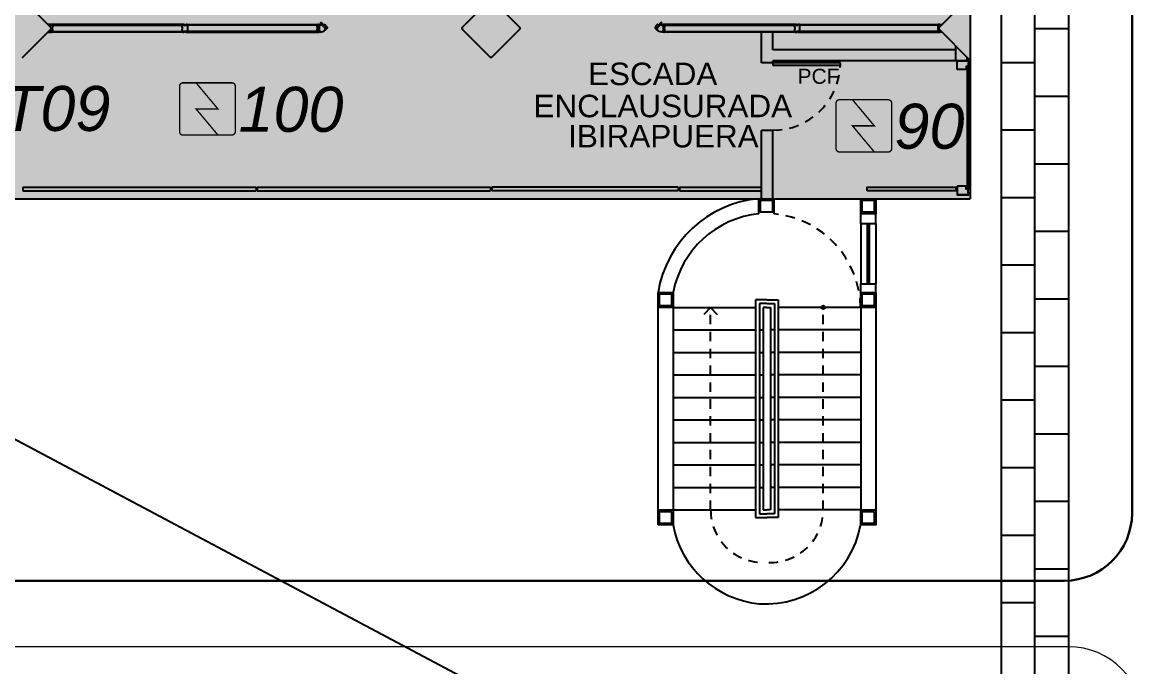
# Model space of a CAD drawing. Header units: metres. Extents: x -331 to 2982, y 362 to 2539.
# Drawn here: x 857.75 to 872.69, y 1918.31 to 1926.89 of the extents above; entities that cross this region are included whole.
import ezdxf

# ---------------------------------------------------------------- set-up
doc = ezdxf.new("R2010")
doc.units = ezdxf.units.M
doc.linetypes.add('HIDDEN2', pattern=[0.1875, 0.125, -0.0625])
doc.layers.get('0').update_dxf_attribs({"color": 251})
doc.layers.add('_corredores', color=251, linetype='Continuous', plot=False)
doc.layers.add('_salas', color=251, linetype='Continuous', plot=False)
for name, color, linetype in [('ALV', 251, 'Continuous'), ('CX', 251, 'Continuous'), ('Det', 251, 'Continuous'), ('DET. FUMAÇA', 1, 'Continuous'), ('Detector_antigo', 84, 'Continuous'), ('Div', 251, 'Continuous'), ('Est', 251, 'Continuous'), ('Pis', 251, 'Continuous'), ('Projeção', 20, 'Continuous'), ('Texto_Salas', 251, 'Continuous'), ('vid', 251, 'Continuous'), ('vis', 251, 'Continuous')]:
    doc.layers.add(name, color=color, linetype=linetype)
doc.layers.add('Botoeira_antiga', color=74, linetype='Continuous', lineweight=30)
doc.styles.add('DESTAQUE', font='arial.ttf', dxfattribs={"height": 0.4})
doc.styles.get("Standard").update_dxf_attribs({"font": 'arial.ttf', "height": 0.3})
doc.styles.add('X3G_ENTITY_1416BAE9', font='arial.ttf', dxfattribs={"height": 0.6})

# ---------------------------------------------------------------- blocks, each defined once
blk = doc.blocks.new('XR_BL2_3 PAV$0$perfil_cc')
at = {"layer": 'CX'}
for p, q in [((-0.115, 0.117), (-0.115, -0.029)), ((-0.115, -0.029), (-0.115, 0.117))]:
    blk.add_line(p, q, dxfattribs=at)
blk.add_lwpolyline([(0, 0.12), (-0.08, 0.12), (-0.115, 0.12), (-0.115, -0.029), (-0.085, -0.029), (-0.085, -0.028), (-0.04, -0.028), (-0.04, 0), (0, 0)], close=True, dxfattribs=at)
blk = doc.blocks.new('Detector de fumaça')
at = {"layer": 'DET. FUMAÇA', "linetype": 'Continuous', "lineweight": 15, "const_width": 0.0187}
blk.add_lwpolyline([(774.599, 539.816), (775.249, 539.816, -0.414214), (775.296, 539.769), (775.296, 539.167, -0.414214), (775.249, 539.12), (774.599, 539.12, -0.414214), (774.553, 539.167), (774.553, 539.769, -0.414214)], format="xyb", close=True, dxfattribs=at)
blk.add_lwpolyline([(774.773, 539.816), (775.064, 539.468), (774.773, 539.468), (775.064, 539.12)], dxfattribs=at)

msp = doc.modelspace()

# ---------------------------------------------------------------- hatches: boundary and pattern name
at = {"layer": '_corredores', "transparency": 33554508}
h = msp.add_hatch(color=256, dxfattribs=at)
h.dxf.hatch_style = 1
h.paths.add_polyline_path([(851.609, 1924.544), (870.379, 1924.544), (870.379, 1926.38), (870.189, 1926.38), (870.189, 1926.577), (870.003, 1926.764), (866.304, 1926.765), (866.288, 1926.731), (866.184, 1926.814), (865.422, 1927.574), (863.994, 1927.574), (862.566, 1927.574), (861.756, 1926.765), (861.72, 1926.765), (861.716, 1926.764), (861.703, 1926.763), (861.685, 1926.763), (858.091, 1926.765), (857.744, 1926.418), (857.397, 1926.765), (853.804, 1926.765), (853.788, 1926.731), (853.684, 1926.814), (852.922, 1927.574), (851.494, 1927.574), (849.748, 1927.574), (849.748, 1926.814), (849.608, 1926.814), (849.608, 1929.894), (841.234, 1929.894), (841.234, 1928.054), (840.474, 1928.054), (840.474, 1927.096), (840.756, 1926.814), (840.374, 1926.432), (840.042, 1926.765), (836.434, 1926.765), (836.419, 1926.731), (836.314, 1926.814), (835.553, 1927.574), (834.124, 1927.574), (832.696, 1927.574), (831.886, 1926.765), (831.85, 1926.765), (831.847, 1926.764), (831.833, 1926.763), (831.815, 1926.763), (828.221, 1926.765), (827.874, 1926.418), (827.528, 1926.765), (823.934, 1926.765), (823.918, 1926.731), (823.814, 1926.814), (823.052, 1927.574), (821.624, 1927.574), (820.195, 1927.574), (819.385, 1926.765), (819.35, 1926.765), (819.346, 1926.764), (819.333, 1926.763), (819.315, 1926.763), (815.721, 1926.765), (815.374, 1926.418), (815.027, 1926.765), (811.434, 1926.765), (811.418, 1926.731), (811.314, 1926.814), (810.552, 1927.574), (809.124, 1927.574), (807.695, 1927.574), (806.886, 1926.765), (806.85, 1926.765), (806.846, 1926.764), (806.833, 1926.763), (806.815, 1926.763), (803.221, 1926.765), (802.874, 1926.418), (802.527, 1926.765), (798.934, 1926.765), (798.918, 1926.731), (798.814, 1926.814), (798.052, 1927.574), (796.624, 1927.574), (795.195, 1927.574), (794.386, 1926.765), (794.35, 1926.765), (794.346, 1926.764), (794.333, 1926.763), (794.315, 1926.763), (790.721, 1926.765), (790.374, 1926.418), (790.027, 1926.765), (786.434, 1926.765), (786.418, 1926.731), (786.314, 1926.814), (785.552, 1927.574), (784.124, 1927.574), (782.696, 1927.574), (781.886, 1926.765), (781.85, 1926.765), (781.846, 1926.764), (781.833, 1926.763), (781.815, 1926.763), (778.221, 1926.765), (777.874, 1926.418), (777.527, 1926.765), (773.934, 1926.765), (773.918, 1926.731), (773.814, 1926.814), (773.052, 1927.574), (771.624, 1927.574), (770.196, 1927.574), (769.386, 1926.765), (769.35, 1926.765), (769.347, 1926.764), (769.333, 1926.763), (769.315, 1926.763), (765.615, 1926.764), (765.429, 1926.577), (765.429, 1926.38), (765.239, 1926.38), (765.239, 1924.544), (770.084, 1924.544), (770.084, 1914.631), (770.394, 1914.631), (770.394, 1905.511), (765.009, 1905.511), (765.009, 1910.811), (763.809, 1910.811), (763.809, 1905.511), (755.909, 1905.511), (755.909, 1910.811), (754.809, 1910.811), (754.809, 1905.511), (746.059, 1905.511), (746.059, 1901.896), (748.429, 1901.896), (748.429, 1903.596), (748.029, 1903.596), (748.029, 1903.796), (754.454, 1903.796), (754.454, 1903.596), (754.129, 1903.596), (754.129, 1901.896), (754.454, 1901.896), (754.454, 1901.696), (754.454, 1901.171), (757.954, 1901.171), (757.954, 1903.571), (757.954, 1903.771), (768.009, 1903.771), (768.009, 1903.751), (768.814, 1903.751), (768.814, 1895.791), (767.984, 1895.791), (767.984, 1895.771), (762.344, 1895.771), (761.069, 1895.771), (761.069, 1893.046), (754.154, 1893.046), (752.479, 1893.046), (752.479, 1860.521), (752.479, 1859.096), (752.479, 1857.621), (754.079, 1857.621), (754.079, 1860.546), (753.904, 1860.546), (753.904, 1863.421), (754.169, 1863.421), (754.169, 1887.631), (760.804, 1887.631), (760.804, 1887.721), (768.909, 1887.721), (770.309, 1887.721), (771.909, 1887.721), (773.009, 1887.721), (775.859, 1887.721), (775.859, 1886.621), (777.159, 1886.621), (777.159, 1887.721), (788.759, 1887.721), (788.759, 1886.621), (790.059, 1886.621), (790.059, 1887.721), (802.309, 1887.721), (804.009, 1887.721), (844.959, 1887.721), (844.959, 1887.896), (845.259, 1887.896), (845.259, 1887.543), (845.259, 1863.221), (807.109, 1863.221), (807.109, 1860.671), (807.109, 1860.571), (806.556, 1860.571), (806.556, 1858.751), (806.556, 1855.871), (806.556, 1855.143), (807.956, 1855.143), (807.956, 1857.121), (809.134, 1857.121), (809.134, 1860.671), (845.259, 1860.671), (845.259, 1855.977), (846.384, 1855.977), (846.384, 1856.871), (846.034, 1856.871), (846.034, 1856.971), (846.434, 1856.971), (846.434, 1860.671), (849.184, 1860.671), (849.184, 1856.971), (849.584, 1856.971), (849.584, 1856.871), (849.234, 1856.871), (849.234, 1855.977), (850.459, 1855.977), (850.459, 1860.671), (859.459, 1860.671), (859.459, 1863.221), (849.559, 1863.221), (849.559, 1888.221), (849.659, 1888.221), (849.659, 1887.721), (854.289, 1887.721), (854.289, 1895.621), (859.259, 1895.621), (859.259, 1905.521), (857.359, 1905.521), (857.359, 1905.621), (858.034, 1905.621), (858.034, 1908.221), (853.709, 1908.221), (853.709, 1908.184), (853.609, 1908.184), (853.609, 1910.121), (850.859, 1910.121), (850.86, 1912.861), (849.659, 1912.861), (849.659, 1908.921), (852.409, 1908.921), (852.409, 1903.771), (852.409, 1895.701), (852.409, 1890.371), (849.559, 1890.371), (849.559, 1908.921), (849.559, 1912.961), (852.259, 1912.961), (852.259, 1914.631), (851.609, 1914.631)])
h.paths.add_polyline_path([(845.929, 1914.631), (846.006, 1914.631), (846.006, 1905.511), (844.999, 1905.511), (844.999, 1909.911), (845.009, 1910.811), (843.809, 1910.811), (843.809, 1905.511), (835.009, 1905.511), (835.009, 1910.811), (833.809, 1910.811), (833.809, 1905.511), (825.009, 1905.511), (825.009, 1910.811), (823.809, 1910.811), (823.809, 1905.511), (815.009, 1905.511), (815.009, 1910.811), (813.809, 1910.811), (813.809, 1905.511), (805.009, 1905.511), (805.009, 1910.811), (803.809, 1910.811), (803.809, 1905.511), (795.009, 1905.511), (795.009, 1910.811), (793.809, 1910.811), (793.809, 1905.511), (785.009, 1905.511), (785.009, 1910.811), (783.809, 1910.811), (783.809, 1905.511), (775.009, 1905.511), (775.009, 1910.811), (773.979, 1910.811), (773.979, 1905.511), (773.194, 1905.511), (773.194, 1914.631), (773.124, 1914.631), (773.124, 1920.111), (775.144, 1920.111), (775.144, 1921.611), (775.124, 1921.611), (775.124, 1922.031), (773.624, 1922.031), (773.624, 1921.611), (773.164, 1921.611), (773.164, 1924.544), (845.929, 1924.543), (845.929, 1921.611), (845.469, 1921.611), (845.469, 1922.031), (843.969, 1922.031), (843.969, 1921.611), (843.949, 1920.111), (845.929, 1920.111)], flags=16)
h.paths.add_polyline_path([(851.494, 1926.432), (851.112, 1926.814), (851.494, 1927.196), (851.876, 1926.814)], flags=16)
h.paths.add_polyline_path([(845.244, 1926.432), (844.862, 1926.814), (845.244, 1927.196), (845.626, 1926.814)], flags=16)
h.paths.add_polyline_path([(845.119, 1903.801), (845.119, 1895.821), (845.259, 1895.821), (845.259, 1890.321), (839.659, 1890.321), (775.859, 1890.321), (772.984, 1890.321), (772.984, 1895.791), (771.754, 1895.791), (771.754, 1903.746), (773.099, 1903.746), (773.099, 1903.801)], flags=16)
h.paths.add_polyline_path([(834.506, 1926.814), (834.124, 1926.432), (833.742, 1926.814), (834.124, 1927.196)], flags=16)
h.paths.add_polyline_path([(863.612, 1926.814), (863.994, 1927.196), (864.376, 1926.814), (863.994, 1926.432)], flags=16)
h.paths.add_polyline_path([(845.259, 1895.821), (845.259, 1890.321), (839.659, 1890.321), (775.859, 1890.321), (772.984, 1890.321), (772.984, 1895.821), (775.859, 1895.821), (839.659, 1895.821)], flags=0)
h.paths.add_polyline_path([(822.006, 1926.814), (821.624, 1926.432), (821.242, 1926.814), (821.624, 1927.196)], flags=16)
h.paths.add_polyline_path([(809.506, 1926.814), (809.124, 1926.432), (808.742, 1926.814), (809.124, 1927.196)], flags=16)
h.paths.add_polyline_path([(797.006, 1926.814), (796.624, 1926.432), (796.242, 1926.814), (796.624, 1927.196)], flags=16)
h.paths.add_polyline_path([(784.506, 1926.814), (784.124, 1926.432), (783.742, 1926.814), (784.124, 1927.196)], flags=16)
h.paths.add_polyline_path([(772.006, 1926.814), (771.624, 1926.432), (771.242, 1926.814), (771.624, 1927.196)], flags=16)
edge = h.paths.add_edge_path(flags=16)
edge.add_line((767.555, 1893.924), (767.408, 1893.821))
edge.add_line((767.408, 1893.821), (767.203, 1894.065))
edge.add_line((767.203, 1894.065), (766.309, 1893.171))
edge.add_arc((765.909, 1892.771), 0.565, -45, 45, ccw=False)
edge.add_line((766.309, 1892.372), (767.203, 1891.477))
edge.add_line((767.203, 1891.477), (767.408, 1891.721))
edge.add_line((767.408, 1891.721), (767.555, 1891.618))
edge.add_arc((765.909, 1892.771), 2.01, 35, 325, ccw=False)
at = {"layer": '_salas', "transparency": 33554559}
h = msp.add_hatch(color=256, dxfattribs=at)
h.dxf.hatch_style = 1
h.paths.add_polyline_path([(870.379, 1937.729), (851.629, 1937.729), (851.629, 1939.284), (851.299, 1939.284), (851.299, 1937.729), (840.564, 1937.729), (840.564, 1939.284), (840.234, 1939.284), (840.234, 1937.729), (765.239, 1937.729), (765.239, 1926.38), (765.429, 1926.38), (765.429, 1926.577), (765.615, 1926.764), (769.35, 1926.765), (769.383, 1926.773), (769.434, 1926.814), (770.192, 1927.57), (770.205, 1927.583), (770.229, 1927.574), (771.624, 1927.574), (773.019, 1927.574), (773.043, 1927.583), (773.056, 1927.57), (773.814, 1926.814), (773.866, 1926.773), (773.898, 1926.765), (777.527, 1926.765), (777.867, 1926.425), (777.874, 1926.432), (778.221, 1926.765), (781.85, 1926.765), (781.882, 1926.773), (781.934, 1926.814), (782.692, 1927.57), (782.705, 1927.583), (782.729, 1927.574), (784.124, 1927.574), (785.519, 1927.574), (785.543, 1927.583), (785.556, 1927.57), (786.314, 1926.814), (786.365, 1926.773), (786.398, 1926.765), (790.027, 1926.765), (790.367, 1926.425), (790.374, 1926.432), (790.721, 1926.765), (794.35, 1926.765), (794.382, 1926.773), (794.434, 1926.814), (795.191, 1927.57), (795.205, 1927.583), (795.229, 1927.574), (796.624, 1927.574), (798.019, 1927.574), (798.043, 1927.583), (798.056, 1927.57), (798.814, 1926.814), (798.865, 1926.773), (798.898, 1926.765), (802.527, 1926.765), (802.867, 1926.425), (802.874, 1926.432), (803.221, 1926.765), (806.85, 1926.765), (806.882, 1926.773), (806.934, 1926.814), (807.691, 1927.57), (807.705, 1927.583), (807.729, 1927.574), (809.124, 1927.574), (810.519, 1927.574), (810.543, 1927.583), (810.556, 1927.57), (811.314, 1926.814), (811.365, 1926.773), (811.398, 1926.765), (815.027, 1926.765), (815.367, 1926.425), (815.374, 1926.432), (815.721, 1926.765), (819.35, 1926.765), (819.382, 1926.773), (819.434, 1926.814), (820.191, 1927.57), (820.204, 1927.583), (820.229, 1927.574), (821.624, 1927.574), (823.019, 1927.574), (823.043, 1927.583), (823.056, 1927.57), (823.814, 1926.814), (823.865, 1926.773), (823.898, 1926.765), (827.528, 1926.765), (827.867, 1926.425), (827.874, 1926.432), (828.221, 1926.765), (831.85, 1926.765), (831.883, 1926.773), (831.935, 1926.814), (832.692, 1927.57), (832.705, 1927.583), (832.729, 1927.574), (834.124, 1927.574), (835.519, 1927.574), (835.544, 1927.583), (835.557, 1927.57), (836.314, 1926.814), (836.366, 1926.773), (836.398, 1926.765), (840.042, 1926.765), (840.374, 1926.432), (840.756, 1926.814), (840.474, 1927.096), (840.474, 1928.054), (841.234, 1928.054), (841.234, 1929.894), (849.608, 1929.894), (849.608, 1926.814), (849.748, 1926.814), (849.748, 1927.574), (851.494, 1927.574), (852.889, 1927.574), (852.913, 1927.583), (852.926, 1927.57), (853.684, 1926.814), (853.736, 1926.773), (853.768, 1926.765), (857.397, 1926.765), (857.737, 1926.425), (857.744, 1926.432), (858.091, 1926.765), (861.72, 1926.765), (861.752, 1926.773), (861.804, 1926.814), (862.562, 1927.57), (862.575, 1927.583), (862.599, 1927.574), (863.994, 1927.574), (865.389, 1927.574), (865.413, 1927.583), (865.426, 1927.57), (866.184, 1926.814), (866.235, 1926.773), (866.268, 1926.765), (870.003, 1926.764), (870.189, 1926.577), (870.189, 1926.38), (870.379, 1926.38), (870.379, 1926.38)])
h = msp.add_hatch(color=256, dxfattribs=at)
h.dxf.hatch_style = 1
h.paths.add_polyline_path([(834.124, 1927.196), (833.742, 1926.814), (834.124, 1926.432), (834.506, 1926.814)])
h.paths.add_polyline_path([(845.626, 1926.814), (845.244, 1927.196), (844.862, 1926.814), (845.244, 1926.432)])
h.paths.add_polyline_path([(851.876, 1926.814), (851.494, 1927.196), (851.112, 1926.814), (851.494, 1926.432)])
h.paths.add_polyline_path([(864.376, 1926.814), (863.994, 1927.196), (863.612, 1926.814), (863.994, 1926.432)])

# ---------------------------------------------------------------- linework, layer by layer
at = {"color": 251}
for q in [(866.831, 1922.999), (867.007, 1922.999)]:
    msp.add_line((866.919, 1923.095), q, dxfattribs=at)
msp.add_lwpolyline([(867.563, 1924.344), (867.563, 1924.544), (867.763, 1924.544), (867.763, 1924.344)], dxfattribs=at)
for points in [[(867.583, 1924.524), (867.743, 1924.524), (867.743, 1924.364), (867.583, 1924.364)], [(868.919, 1924.344), (868.919, 1924.544), (869.119, 1924.544), (869.119, 1924.344)], [(869.099, 1924.524), (869.099, 1924.364), (868.939, 1924.364), (868.939, 1924.524)], [(866.219, 1923.095), (866.219, 1923.295), (866.419, 1923.295), (866.419, 1923.095)], [(866.399, 1923.275), (866.399, 1923.115), (866.239, 1923.115), (866.239, 1923.275)], [(868.919, 1923.095), (868.919, 1923.295), (869.119, 1923.295), (869.119, 1923.095)], [(869.099, 1923.275), (869.099, 1923.115), (868.939, 1923.115), (868.939, 1923.275)], [(866.219, 1920.195), (866.219, 1920.395), (866.419, 1920.395), (866.419, 1920.195)], [(866.399, 1920.375), (866.399, 1920.215), (866.239, 1920.215), (866.239, 1920.375)], [(868.919, 1920.195), (868.919, 1920.395), (869.119, 1920.395), (869.119, 1920.195)], [(869.099, 1920.375), (869.099, 1920.215), (868.939, 1920.215), (868.939, 1920.375)]]:
    msp.add_lwpolyline(points, close=True, dxfattribs=at)
msp.add_circle((868.419, 1923.095), 0.0234, dxfattribs=at)
at = {"layer": 'ALV', "color": 251}
for p, q in [((868.919, 1924.21), (868.919, 1924.344)), ((869.119, 1924.21), (869.119, 1924.344)), ((868.919, 1923.295), (868.919, 1923.41)), ((869.119, 1923.295), (869.119, 1923.41)), ((866.219, 1920.395), (866.219, 1923.095)), ((866.419, 1923.095), (866.419, 1920.395)), ((867.669, 1923.095), (867.619, 1923.095)), ((867.619, 1923.095), (867.619, 1920.395)), ((867.669, 1923.095), (867.719, 1923.095)), ((867.719, 1923.095), (867.719, 1920.395)), ((868.919, 1923.095), (868.919, 1920.395)), ((869.119, 1923.095), (869.119, 1920.395)), ((867.619, 1920.395), (867.669, 1920.395)), ((867.719, 1920.395), (867.669, 1920.395))]:
    msp.add_line(p, q, dxfattribs=at)
for points in [[(869.96, 1926.821), (869.976, 1926.837), (869.976, 1926.864), (870.003, 1926.864)], [(870.003, 1926.764), (869.976, 1926.764), (869.976, 1926.792), (869.96, 1926.807)]]:
    msp.add_lwpolyline(points, dxfattribs=at)
msp.add_lwpolyline([(870.344, 1924.669), (870.344, 1926.306), (870.354, 1926.306), (870.354, 1924.669)], close=True, dxfattribs=at)
for centre, radius, start, end in [((867.693, 1923.057), 1.493, 94.9616, 170.8559), ((867.699, 1923.048), 1.303, 95.9524, 169.1034), ((867.688, 1920.43), 1.291, 190.5091, 264.7036), ((867.655, 1920.427), 1.285, 266.1707, 349.572)]:
    msp.add_arc(centre, radius, start, end, dxfattribs=at)
at = {"layer": 'Botoeira_antiga'}
for p, q in [((872.535, 1920.352), (872.535, 1939.492)), ((763.38, 1919.452), (871.635, 1919.452))]:
    msp.add_line(p, q, dxfattribs=at)
msp.add_arc((871.635, 1920.352), 0.9, 270, 0, dxfattribs=at)
at = {"layer": 'CX', "color": 251, "linetype": 'ByBlock'}
for p, q in [((870.189, 1926.38), (870.189, 1926.577)), ((870.205, 1926.38), (870.189, 1926.38))]:
    msp.add_line(p, q, dxfattribs=at)
at = {"layer": 'CX', "color": 251}
for p, q in [((870.189, 1926.38), (870.189, 1926.577)), ((870.189, 1926.38), (870.189, 1926.577)), ((870.205, 1926.38), (870.189, 1926.38)), ((870.205, 1926.38), (870.189, 1926.38)), ((870.354, 1926.38), (870.208, 1926.38)), ((870.208, 1926.38), (870.354, 1926.38)), ((870.354, 1926.38), (870.208, 1926.38)), ((870.208, 1926.38), (870.354, 1926.38)), ((870.208, 1924.595), (870.354, 1924.595)), ((870.354, 1924.595), (870.208, 1924.595)), ((870.208, 1924.594), (870.354, 1924.594)), ((870.354, 1924.594), (870.208, 1924.594))]:
    msp.add_line(p, q, dxfattribs=at)
for points in [[(858.117, 1926.837), (858.117, 1926.864), (858.09, 1926.864)], [(858.09, 1926.764), (858.117, 1926.764), (858.117, 1926.792)]]:
    msp.add_lwpolyline(points, dxfattribs=at)
for points in [[(858.117, 1926.792), (858.133, 1926.807), (858.126, 1926.814), (858.133, 1926.821), (858.117, 1926.837), (858.117, 1926.859, -0.439162), (858.123, 1926.866), (858.141, 1926.866, -0.414214), (858.142, 1926.865), (858.142, 1926.864), (858.127, 1926.864), (858.127, 1926.857), (858.142, 1926.857, -0.322891), (858.148, 1926.852), (858.148, 1926.831, -0.13729), (858.147, 1926.829), (858.146, 1926.826, 0.13729), (858.145, 1926.823), (858.145, 1926.815), (858.145, 1926.806, 0.13729), (858.146, 1926.803), (858.147, 1926.8, -0.13729), (858.148, 1926.798), (858.148, 1926.778, -0.322891), (858.142, 1926.772), (858.127, 1926.772), (858.127, 1926.765), (858.142, 1926.765), (858.142, 1926.765, -0.414214), (858.141, 1926.764), (858.123, 1926.764, -0.439162), (858.117, 1926.77)], [(859.913, 1926.857), (859.917, 1926.857, -0.414214), (859.92, 1926.854), (859.92, 1926.859, -0.439162), (859.926, 1926.866), (859.944, 1926.866, -0.414214), (859.945, 1926.865), (859.945, 1926.864), (859.93, 1926.864), (859.93, 1926.857), (859.945, 1926.857, -0.322891), (859.95, 1926.852), (859.95, 1926.831, -0.13729), (859.95, 1926.829), (859.948, 1926.826, 0.13729), (859.947, 1926.823), (859.947, 1926.815), (859.947, 1926.806, 0.13729), (859.948, 1926.803), (859.95, 1926.8, -0.13729), (859.95, 1926.798), (859.95, 1926.778, -0.322891), (859.945, 1926.772), (859.93, 1926.772), (859.93, 1926.765), (859.945, 1926.765), (859.945, 1926.765, -0.414214), (859.944, 1926.764), (859.926, 1926.764, -0.439162), (859.92, 1926.77), (859.92, 1926.776, -0.414214), (859.917, 1926.773), (859.913, 1926.773, -0.414214), (859.91, 1926.776), (859.91, 1926.77, -0.439162), (859.904, 1926.764), (859.886, 1926.764, -0.414214), (859.885, 1926.765), (859.885, 1926.765), (859.9, 1926.765), (859.9, 1926.772), (859.885, 1926.772, -0.322891), (859.879, 1926.778), (859.879, 1926.798, -0.13729), (859.88, 1926.8), (859.882, 1926.803, 0.13729), (859.882, 1926.806), (859.882, 1926.815), (859.882, 1926.823, 0.13729), (859.882, 1926.826), (859.88, 1926.829, -0.13729), (859.879, 1926.831), (859.879, 1926.852, -0.322891), (859.885, 1926.857), (859.9, 1926.857), (859.9, 1926.864), (859.885, 1926.864), (859.885, 1926.865, -0.414214), (859.886, 1926.866), (859.904, 1926.866, -0.439162), (859.91, 1926.859), (859.91, 1926.854, -0.414214)], [(861.678, 1926.798, -0.13729), (861.679, 1926.801), (861.681, 1926.804, 0.13729), (861.682, 1926.806), (861.682, 1926.815), (861.682, 1926.824, 0.13729), (861.681, 1926.827), (861.679, 1926.829, -0.13729), (861.678, 1926.832), (861.678, 1926.852, -0.322891), (861.684, 1926.857), (861.699, 1926.857), (861.699, 1926.865), (861.684, 1926.865), (861.684, 1926.865, -0.414214), (861.685, 1926.866), (861.703, 1926.866, -0.439162), (861.709, 1926.86), (861.709, 1926.85), (861.696, 1926.85), (861.696, 1926.833, 0.414214), (861.697, 1926.833), (861.698, 1926.833), (861.698, 1926.834, -0.414214), (861.699, 1926.835), (861.701, 1926.835), (861.701, 1926.815), (861.701, 1926.795), (861.699, 1926.795, -0.414214), (861.698, 1926.797), (861.698, 1926.798), (861.697, 1926.798, 0.414214), (861.696, 1926.797), (861.696, 1926.78), (861.709, 1926.78), (861.709, 1926.77, -0.439162), (861.703, 1926.763), (861.685, 1926.763, -0.414214), (861.684, 1926.764), (861.684, 1926.764), (861.699, 1926.764), (861.699, 1926.772), (861.684, 1926.772, -0.322891), (861.678, 1926.777)], [(861.696, 1926.78), (861.711, 1926.78), (861.711, 1926.769, 0.440902), (861.716, 1926.764, 0.152386), (861.784, 1926.792, 0.440902), (861.785, 1926.8), (861.777, 1926.807), (861.787, 1926.818), (861.775, 1926.83, 0.414214), (861.775, 1926.83), (861.774, 1926.829), (861.775, 1926.829, -0.414214), (861.775, 1926.826), (861.773, 1926.825), (861.745, 1926.854), (861.746, 1926.855, -0.414214), (861.749, 1926.855), (861.749, 1926.854), (861.75, 1926.855, 0.414214), (861.75, 1926.855), (861.738, 1926.868), (861.727, 1926.857), (861.72, 1926.865, 0.668179), (861.711, 1926.861), (861.711, 1926.85), (861.696, 1926.85), (861.696, 1926.833, 0.414214), (861.697, 1926.833), (861.698, 1926.833), (861.698, 1926.834, -0.414214), (861.699, 1926.835), (861.701, 1926.835), (861.701, 1926.815), (861.701, 1926.795), (861.699, 1926.795, -0.414214), (861.698, 1926.797), (861.698, 1926.798), (861.697, 1926.798, 0.414214), (861.696, 1926.797)], [(861.728, 1926.857), (861.721, 1926.864, -0.414214), (861.721, 1926.871), (861.73, 1926.88, -0.414214), (861.732, 1926.88), (861.74, 1926.872), (861.739, 1926.871), (861.74, 1926.871), (861.741, 1926.872), (861.741, 1926.872), (861.732, 1926.881, 0.294496), (861.73, 1926.882, -3.099483), (861.734, 1926.888), (861.736, 1926.886), (861.735, 1926.885), (861.756, 1926.864), (861.754, 1926.862), (861.744, 1926.872), (861.744, 1926.871), (861.753, 1926.863), (861.75, 1926.86), (861.751, 1926.86), (861.752, 1926.861), (861.76, 1926.853), (861.765, 1926.858), (861.766, 1926.855), (861.77, 1926.86), (861.767, 1926.86), (861.773, 1926.866, -0.414214), (861.776, 1926.866), (861.804, 1926.837, -0.414214), (861.804, 1926.814), (861.791, 1926.8, -0.422579), (861.784, 1926.801), (861.777, 1926.808), (861.787, 1926.818), (861.775, 1926.83, 0.414214), (861.775, 1926.83), (861.774, 1926.829), (861.775, 1926.829, -0.414214), (861.775, 1926.826), (861.773, 1926.825), (861.745, 1926.854), (861.746, 1926.855, -0.414214), (861.749, 1926.855), (861.749, 1926.854), (861.75, 1926.855, 0.414214), (861.75, 1926.855), (861.738, 1926.868)], [(866.26, 1926.857), (866.267, 1926.864, 0.414214), (866.267, 1926.871), (866.258, 1926.88, 0.414214), (866.256, 1926.88), (866.248, 1926.872), (866.249, 1926.871), (866.248, 1926.871), (866.247, 1926.872), (866.247, 1926.872), (866.256, 1926.881, -0.294496), (866.258, 1926.882, 3.099483), (866.254, 1926.888), (866.252, 1926.886), (866.253, 1926.885), (866.232, 1926.864), (866.234, 1926.862), (866.244, 1926.872), (866.244, 1926.871), (866.235, 1926.863), (866.237, 1926.86), (866.237, 1926.86), (866.236, 1926.861), (866.228, 1926.853), (866.223, 1926.858), (866.222, 1926.855), (866.218, 1926.86), (866.221, 1926.86), (866.215, 1926.866, 0.414214), (866.212, 1926.866), (866.184, 1926.837, 0.414214), (866.184, 1926.814), (866.197, 1926.8, 0.422579), (866.204, 1926.801), (866.211, 1926.808), (866.201, 1926.818), (866.213, 1926.83, -0.414214), (866.213, 1926.83), (866.214, 1926.829), (866.213, 1926.829, 0.414214), (866.213, 1926.826), (866.214, 1926.825), (866.243, 1926.854), (866.242, 1926.855, 0.414214), (866.239, 1926.855), (866.239, 1926.854), (866.238, 1926.855, -0.414214), (866.238, 1926.855), (866.25, 1926.868)], [(866.292, 1926.78), (866.277, 1926.78), (866.277, 1926.769, -0.440902), (866.271, 1926.764, -0.152386), (866.204, 1926.792, -0.440902), (866.203, 1926.8), (866.211, 1926.807), (866.201, 1926.818), (866.213, 1926.83, -0.414214), (866.213, 1926.83), (866.214, 1926.829), (866.213, 1926.829, 0.414214), (866.213, 1926.826), (866.214, 1926.825), (866.243, 1926.854), (866.242, 1926.855, 0.414214), (866.239, 1926.855), (866.239, 1926.854), (866.238, 1926.855, -0.414214), (866.238, 1926.855), (866.25, 1926.868), (866.261, 1926.857), (866.268, 1926.865, -0.668179), (866.277, 1926.861), (866.277, 1926.85), (866.292, 1926.85), (866.292, 1926.833, -0.414214), (866.291, 1926.833), (866.29, 1926.833), (866.29, 1926.834, 0.414214), (866.289, 1926.835), (866.287, 1926.835), (866.287, 1926.815), (866.287, 1926.795), (866.289, 1926.795, 0.414214), (866.29, 1926.797), (866.29, 1926.798), (866.291, 1926.798, -0.414214), (866.292, 1926.797)], [(866.31, 1926.798, 0.13729), (866.309, 1926.801), (866.307, 1926.804, -0.13729), (866.306, 1926.806), (866.306, 1926.815), (866.306, 1926.824, -0.13729), (866.307, 1926.827), (866.309, 1926.829, 0.13729), (866.31, 1926.832), (866.31, 1926.852, 0.322891), (866.304, 1926.857), (866.289, 1926.857), (866.289, 1926.865), (866.304, 1926.865), (866.304, 1926.865, 0.414214), (866.303, 1926.866), (866.285, 1926.866, 0.439162), (866.279, 1926.86), (866.279, 1926.85), (866.292, 1926.85), (866.292, 1926.833, -0.414214), (866.291, 1926.833), (866.29, 1926.833), (866.29, 1926.834, 0.414214), (866.289, 1926.835), (866.287, 1926.835), (866.287, 1926.815), (866.287, 1926.795), (866.289, 1926.795, 0.414214), (866.29, 1926.797), (866.29, 1926.798), (866.291, 1926.798, -0.414214), (866.292, 1926.797), (866.292, 1926.78), (866.279, 1926.78), (866.279, 1926.77, 0.439162), (866.285, 1926.763), (866.303, 1926.763, 0.414214), (866.304, 1926.764), (866.304, 1926.764), (866.289, 1926.764), (866.289, 1926.772), (866.304, 1926.772, 0.322891), (866.31, 1926.777)], [(868.075, 1926.857), (868.071, 1926.857, 0.414214), (868.068, 1926.854), (868.068, 1926.859, 0.439162), (868.062, 1926.866), (868.044, 1926.866, 0.414214), (868.043, 1926.865), (868.043, 1926.864), (868.058, 1926.864), (868.058, 1926.857), (868.043, 1926.857, 0.322891), (868.038, 1926.852), (868.038, 1926.831, 0.13729), (868.038, 1926.829), (868.04, 1926.826, -0.13729), (868.041, 1926.823), (868.041, 1926.815), (868.041, 1926.806, -0.13729), (868.04, 1926.803), (868.038, 1926.8, 0.13729), (868.038, 1926.798), (868.038, 1926.778, 0.322891), (868.043, 1926.772), (868.058, 1926.772), (868.058, 1926.765), (868.043, 1926.765), (868.043, 1926.765, 0.414214), (868.044, 1926.764), (868.062, 1926.764, 0.439162), (868.068, 1926.77), (868.068, 1926.776, 0.414214), (868.071, 1926.773), (868.075, 1926.773, 0.414214), (868.078, 1926.776), (868.078, 1926.77, 0.439162), (868.084, 1926.764), (868.102, 1926.764, 0.414214), (868.103, 1926.765), (868.103, 1926.765), (868.088, 1926.765), (868.088, 1926.772), (868.103, 1926.772, 0.322891), (868.109, 1926.778), (868.109, 1926.798, 0.13729), (868.108, 1926.8), (868.106, 1926.803, -0.13729), (868.106, 1926.806), (868.106, 1926.815), (868.106, 1926.823, -0.13729), (868.106, 1926.826), (868.108, 1926.829, 0.13729), (868.109, 1926.831), (868.109, 1926.852, 0.322891), (868.103, 1926.857), (868.088, 1926.857), (868.088, 1926.864), (868.103, 1926.864), (868.103, 1926.865, 0.414214), (868.102, 1926.866), (868.084, 1926.866, 0.439162), (868.078, 1926.859), (868.078, 1926.854, 0.414214)], [(869.976, 1926.792), (869.96, 1926.807), (869.967, 1926.814), (869.96, 1926.821), (869.976, 1926.837), (869.976, 1926.859, 0.439162), (869.97, 1926.866), (869.952, 1926.866, 0.414214), (869.951, 1926.865), (869.951, 1926.864), (869.966, 1926.864), (869.966, 1926.857), (869.951, 1926.857, 0.322891), (869.945, 1926.852), (869.945, 1926.831, 0.13729), (869.946, 1926.829), (869.947, 1926.826, -0.13729), (869.948, 1926.823), (869.948, 1926.815), (869.948, 1926.806, -0.13729), (869.947, 1926.803), (869.946, 1926.8, 0.13729), (869.945, 1926.798), (869.945, 1926.778, 0.322891), (869.951, 1926.772), (869.966, 1926.772), (869.966, 1926.765), (869.951, 1926.765), (869.951, 1926.765, 0.414214), (869.952, 1926.764), (869.97, 1926.764, 0.439162), (869.976, 1926.77)]]:
    msp.add_lwpolyline(points, format="xyb", close=True, dxfattribs=at)
for points in [[(870.205, 1926.265), (870.205, 1926.344), (870.205, 1926.38), (870.354, 1926.38), (870.354, 1926.35), (870.353, 1926.35), (870.353, 1926.305), (870.325, 1926.305), (870.325, 1926.265)], [(870.205, 1926.265), (870.205, 1926.345), (870.205, 1926.38), (870.354, 1926.38), (870.354, 1926.35), (870.353, 1926.35), (870.353, 1926.306), (870.325, 1926.306), (870.325, 1926.265)], [(870.205, 1924.71), (870.205, 1924.63), (870.205, 1924.594), (870.354, 1924.594), (870.354, 1924.624), (870.353, 1924.624), (870.353, 1924.669), (870.325, 1924.669), (870.325, 1924.71)], [(870.205, 1924.71), (870.205, 1924.63), (870.205, 1924.595), (870.354, 1924.595), (870.354, 1924.625), (870.353, 1924.625), (870.353, 1924.669), (870.325, 1924.669), (870.325, 1924.71)]]:
    msp.add_lwpolyline(points, close=True, dxfattribs=at)
at = {"layer": 'CX'}
msp.add_lwpolyline([(870.379, 1926.389), (870.379, 1926.38), (870.339, 1926.38), (870.339, 1926.429)], dxfattribs=at)
msp.add_lwpolyline([(870.379, 1926.389), (870.379, 1926.38), (870.339, 1926.38), (870.339, 1926.429)], dxfattribs=at)
at = {"layer": 'Det', "color": 251}
for p, q in [((870.789, 1938.511), (870.789, 1913.671)), ((871.239, 1924.564), (871.239, 1938.593)), ((871.239, 1924.933), (871.239, 1938.511)), ((871.689, 1938.511), (871.689, 1913.671)), ((871.239, 1926.811), (871.689, 1926.811)), ((870.789, 1926.361), (871.239, 1926.361)), ((870.789, 1926.361), (871.239, 1926.361)), ((871.239, 1925.911), (871.689, 1925.911)), ((871.239, 1925.911), (871.689, 1925.911)), ((870.789, 1925.461), (871.239, 1925.461)), ((870.789, 1925.461), (871.239, 1925.461)), ((871.239, 1925.011), (871.689, 1925.011)), ((871.239, 1913.671), (871.239, 1925.011)), ((870.789, 1924.561), (871.239, 1924.561)), ((870.299, 1914.611), (851.609, 1924.544)), ((871.239, 1914.902), (871.239, 1924.545)), ((870.789, 1924.111), (870.789, 1924.111)), ((871.239, 1924.111), (871.689, 1924.111)), ((870.789, 1923.661), (871.239, 1923.661)), ((871.239, 1923.211), (871.689, 1923.211)), ((870.789, 1922.761), (871.239, 1922.761)), ((871.239, 1922.311), (871.689, 1922.311)), ((870.789, 1922.308), (870.789, 1922.308)), ((870.789, 1921.861), (871.239, 1921.861)), ((870.789, 1921.408), (870.789, 1921.408)), ((871.239, 1921.411), (871.689, 1921.411)), ((870.789, 1920.961), (871.239, 1920.961)), ((871.239, 1920.511), (871.689, 1920.511)), ((870.789, 1920.061), (871.239, 1920.061)), ((871.239, 1919.611), (871.689, 1919.611)), ((871.239, 1919.611), (871.689, 1919.611)), ((870.789, 1919.161), (871.239, 1919.161)), ((871.239, 1918.711), (871.689, 1918.711))]:
    msp.add_line(p, q, dxfattribs=at)
at = {"layer": 'Div', "color": 230, "linetype": 'Continuous', "lineweight": 0}
msp.add_line((871.689, 1918.572), (742.174, 1918.572), dxfattribs=at)
msp.add_arc((871.689, 1917.572), 1, 0, 90, dxfattribs=at)
at = {"layer": 'Est', "color": 251}
for points in [[(870.379, 1926.388), (869.96, 1926.807), (869.967, 1926.814), (869.96, 1926.821), (870.379, 1927.24)], [(863.987, 1927.203), (863.994, 1927.196), (864.001, 1927.203), (864.383, 1926.821), (864.376, 1926.814), (864.383, 1926.807), (864.001, 1926.425), (863.994, 1926.432), (863.987, 1926.425), (863.605, 1926.807), (863.612, 1926.814), (863.605, 1926.821)]]:
    msp.add_lwpolyline(points, close=True, dxfattribs=at)
for points in [[(857.744, 1926.432), (857.751, 1926.425), (858.133, 1926.807), (858.126, 1926.814), (858.133, 1926.821), (857.751, 1927.203), (857.744, 1927.196)], [(870.379, 1926.388), (870.379, 1926.38), (870.339, 1926.38), (870.339, 1926.428)]]:
    msp.add_lwpolyline(points, dxfattribs=at)
at = {"layer": 'Pis', "color": 251}
for p, q in [((867.749, 1926.356), (867.749, 1926.326)), ((868.649, 1926.356), (867.749, 1926.356)), ((870.379, 1926.38), (870.379, 1924.545)), ((870.379, 1926.38), (870.379, 1924.545)), ((867.749, 1926.326), (868.649, 1926.326)), ((866.419, 1923.095), (867.519, 1923.095)), ((868.919, 1923.095), (867.819, 1923.095)), ((866.419, 1922.795), (867.519, 1922.795)), ((867.569, 1922.795), (867.619, 1922.795)), ((867.769, 1922.795), (867.719, 1922.795)), ((868.919, 1922.795), (867.819, 1922.795)), ((866.419, 1922.495), (867.519, 1922.495)), ((867.569, 1922.495), (867.619, 1922.495)), ((867.769, 1922.495), (867.719, 1922.495)), ((868.919, 1922.495), (867.819, 1922.495)), ((866.419, 1922.195), (867.519, 1922.195)), ((867.569, 1922.195), (867.619, 1922.195)), ((867.769, 1922.195), (867.719, 1922.195)), ((868.919, 1922.195), (867.819, 1922.195)), ((866.419, 1921.895), (867.519, 1921.895)), ((867.569, 1921.895), (867.619, 1921.895)), ((867.769, 1921.895), (867.719, 1921.895)), ((868.919, 1921.895), (867.819, 1921.895)), ((866.419, 1921.595), (867.519, 1921.595)), ((867.569, 1921.595), (867.619, 1921.595)), ((867.769, 1921.595), (867.719, 1921.595)), ((868.919, 1921.595), (867.819, 1921.595)), ((866.419, 1921.295), (867.519, 1921.295)), ((867.569, 1921.295), (867.619, 1921.295)), ((867.769, 1921.295), (867.719, 1921.295)), ((868.919, 1921.295), (867.819, 1921.295)), ((866.419, 1920.995), (867.519, 1920.995)), ((867.569, 1920.995), (867.619, 1920.995)), ((867.769, 1920.995), (867.719, 1920.995)), ((868.919, 1920.995), (867.819, 1920.995)), ((866.419, 1920.695), (867.519, 1920.695)), ((867.569, 1920.695), (867.619, 1920.695)), ((867.769, 1920.695), (867.719, 1920.695)), ((868.919, 1920.695), (867.819, 1920.695)), ((866.419, 1920.395), (867.519, 1920.395)), ((868.919, 1920.395), (867.819, 1920.395))]:
    msp.add_line(p, q, dxfattribs=at)
at = {"layer": 'Pis', "color": 251, "linetype": 'ByBlock'}
for p in [(870.379, 1926.38), (851.609, 1924.544)]:
    msp.add_line(p, (870.379, 1924.544), dxfattribs=at)
at = {"layer": 'Pis', "color": 251, "linetype": 'HIDDEN2'}
for p, q in [((866.919, 1920.395), (866.919, 1923.095)), ((868.419, 1920.395), (868.419, 1923.095))]:
    msp.add_line(p, q, dxfattribs=at)
for centre, radius, start, end in [((867.749, 1926.356), 0.9, 270, 358.0908), ((867.639, 1923.07), 1.28, 1.0787, 84.4349), ((867.619, 1920.395), 0.7, 180, 272.0467), ((867.719, 1920.395), 0.7, 267.9533, 0)]:
    msp.add_arc(centre, radius, start, end, dxfattribs=at)
at = {"layer": 'Projeção', "color": 251}
for p, q in [((867.599, 1926.355), (867.599, 1926.765)), ((867.749, 1926.53), (867.749, 1926.765)), ((870.189, 1926.53), (867.749, 1926.53)), ((867.749, 1926.355), (867.599, 1926.355)), ((870.189, 1926.38), (867.749, 1926.38)), ((867.749, 1926.355), (867.749, 1926.38)), ((868.649, 1926.326), (868.649, 1926.356)), ((867.599, 1924.544), (867.599, 1925.455)), ((867.749, 1925.455), (867.599, 1925.455)), ((867.749, 1924.544), (867.749, 1925.455)), ((868.919, 1924.21), (868.919, 1923.41)), ((869.119, 1924.21), (868.919, 1924.21)), ((868.919, 1924.21), (868.919, 1923.41)), ((869.004, 1924.21), (869.004, 1923.41)), ((869.034, 1924.21), (869.034, 1923.41)), ((869.119, 1924.21), (869.119, 1923.41)), ((868.919, 1923.41), (869.119, 1923.41))]:
    msp.add_line(p, q, dxfattribs=at)
at = {"layer": 'vid', "color": 251, "ltscale": 5}
for p, q in [((857.752, 1924.699), (857.752, 1924.649)), ((857.752, 1924.699), (860.861, 1924.699)), ((860.861, 1924.699), (860.861, 1924.649)), ((860.877, 1924.699), (860.877, 1924.649)), ((860.877, 1924.699), (863.986, 1924.699)), ((863.986, 1924.699), (863.986, 1924.649)), ((866.488, 1924.699), (864.002, 1924.699)), ((864.002, 1924.699), (864.002, 1924.649)), ((866.488, 1924.7), (866.488, 1924.65)), ((866.488, 1924.7), (866.488, 1924.65)), ((866.488, 1924.699), (866.488, 1924.649)), ((866.504, 1924.7), (866.504, 1924.65)), ((866.504, 1924.7), (867.599, 1924.7)), ((866.504, 1924.699), (866.504, 1924.649)), ((866.504, 1924.699), (867.599, 1924.699)), ((869.005, 1924.65), (869.005, 1924.7)), ((869.005, 1924.7), (870.189, 1924.7)), ((870.189, 1924.7), (870.189, 1924.65)), ((857.752, 1924.649), (860.861, 1924.649)), ((860.877, 1924.649), (863.986, 1924.649)), ((866.488, 1924.649), (864.002, 1924.649)), ((866.504, 1924.65), (867.599, 1924.65)), ((866.504, 1924.649), (867.599, 1924.649)), ((870.189, 1924.65), (869.005, 1924.65))]:
    msp.add_line(p, q, dxfattribs=at)
at = {"layer": 'vid', "color": 251, "linetype": 'ByBlock', "ltscale": 5}
for p, q in [((869.005, 1924.649), (869.005, 1924.699)), ((869.005, 1924.699), (870.189, 1924.699)), ((870.189, 1924.699), (870.189, 1924.649)), ((870.189, 1924.649), (869.005, 1924.649))]:
    msp.add_line(p, q, dxfattribs=at)
at = {"layer": 'vid', "color": 251}
for points in [[(859.9, 1926.864), (858.127, 1926.864), (858.127, 1926.858), (859.9, 1926.858)], [(859.93, 1926.864), (861.699, 1926.864), (861.699, 1926.858), (859.93, 1926.858)], [(868.058, 1926.864), (866.289, 1926.864), (866.289, 1926.858), (868.058, 1926.858)], [(868.088, 1926.864), (869.966, 1926.864), (869.966, 1926.858), (868.088, 1926.858)], [(859.9, 1926.765), (858.127, 1926.765), (858.127, 1926.771), (859.9, 1926.771)], [(859.93, 1926.765), (861.699, 1926.765), (861.699, 1926.771), (859.93, 1926.771)], [(868.058, 1926.765), (866.289, 1926.765), (866.289, 1926.771), (868.058, 1926.771)], [(868.088, 1926.765), (869.966, 1926.765), (869.966, 1926.771), (868.088, 1926.771)]]:
    msp.add_lwpolyline(points, dxfattribs=at)
msp.add_lwpolyline([(870.344, 1924.669), (870.344, 1926.306), (870.354, 1926.306), (870.354, 1924.669)], close=True, dxfattribs=at)
at = {"layer": 'vid', "color": 251, "linetype": 'ByBlock'}
msp.add_lwpolyline([(870.344, 1924.669), (870.344, 1926.305), (870.354, 1926.305), (870.354, 1924.669)], close=True, dxfattribs=at)
at = {"layer": 'vid', "color": 251, "ltscale": 5}
msp.add_lwpolyline([(869.005, 1924.65), (869.005, 1924.7), (870.189, 1924.7), (870.189, 1924.65)], close=True, dxfattribs=at)
at = {"layer": 'vis', "color": 251}
for p, q in [((867.519, 1923.195), (867.519, 1920.295)), ((867.669, 1923.195), (867.519, 1923.195)), ((867.669, 1923.145), (867.569, 1923.145)), ((867.569, 1923.145), (867.569, 1920.345)), ((867.669, 1923.195), (867.819, 1923.195)), ((867.669, 1923.145), (867.769, 1923.145)), ((867.769, 1923.145), (867.769, 1920.345)), ((867.819, 1923.195), (867.819, 1920.295)), ((867.519, 1920.295), (867.669, 1920.295)), ((867.569, 1920.345), (867.669, 1920.345)), ((867.769, 1920.345), (867.669, 1920.345)), ((867.819, 1920.295), (867.669, 1920.295))]:
    msp.add_line(p, q, dxfattribs=at)

# ---------------------------------------------------------------- block references
at = {"layer": 'CX', "color": 251, "linetype": 'ByBlock', "ltscale": 0.1, "xscale": -1, "rotation": 89.99970551270872}
msp.add_blockref('XR_BL2_3 PAV$0$perfil_cc', (870.325, 1926.265), dxfattribs=at)
at = {"layer": 'CX', "color": 251, "linetype": 'ByBlock', "ltscale": 0.1, "rotation": 90.00029448729123}
msp.add_blockref('XR_BL2_3 PAV$0$perfil_cc', (870.325, 1924.71), dxfattribs=at)
at = {"layer": 'DET. FUMAÇA', "linetype": 'Continuous', "lineweight": 0}
for p in [(85.289, 1386.273), (94.037, 1386.047)]:
    msp.add_blockref('Detector de fumaça', p, dxfattribs=at)

# ---------------------------------------------------------------- texts
at = {"layer": 'Botoeira_antiga', "color": 32, "linetype": 'Continuous', "lineweight": 0, "true_color": 0xcd6928, "insert": (856.917, 1926.047), "char_height": 0.6, "width": 13.3188, "attachment_point": 1}
msp.add_mtext('{\\fArial|b0|i1|c0|p34;BT09}', dxfattribs=at)
at = {"layer": 'Detector_antigo', "linetype": 'Continuous', "lineweight": 0, "char_height": 0.6, "attachment_point": 1, "style": 'X3G_ENTITY_1416BAE9'}
for s, insert in [('{\\fArial|b0|i1|c0|p34;100}', (860.628, 1926.036)), ('{\\fArial|b0|i1|c0|p34;90}', (869.369, 1925.81))]:
    msp.add_mtext_dynamic_manual_height_columns(s, width=13.3188, gutter_width=2.5, heights=[0], dxfattribs=dict(at, insert=insert))
at = {"layer": 'Projeção', "color": 251, "insert": (868.078, 1926.276), "char_height": 0.2, "attachment_point": 1}
msp.add_mtext_dynamic_manual_height_columns('PCF', width=1.0726, gutter_width=1.5, heights=[0], dxfattribs=at)
at = {"layer": 'Texto_Salas', "color": 251, "style": 'DESTAQUE'}
for s, p in [('ESCADA ', (865.286, 1926.058)), ('ENCLAUSURADA', (864.559, 1925.63)), ('IBIRAPUERA', (865.021, 1925.228))]:
    msp.add_text(s, height=0.3, dxfattribs=at).set_placement(p)

doc.saveas('drawing.dxf')
